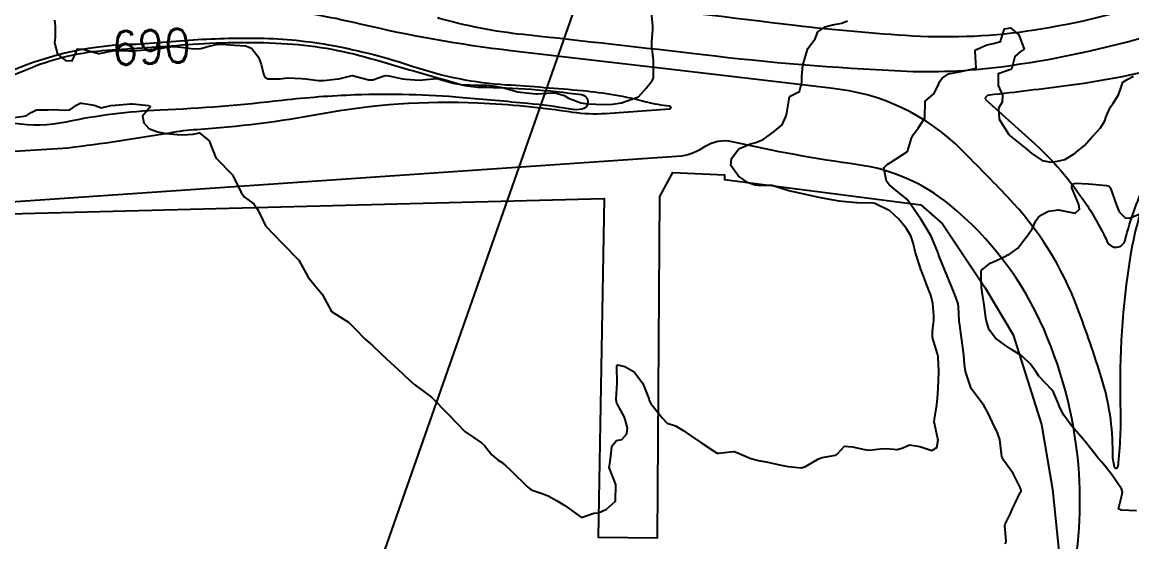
# Model space of a CAD drawing. Header units: metres. Extents: x 286371 to 293043, y 7462578 to 7466404.
# Drawn here: x 288722.3 to 288853.9, y 7465216.4 to 7465278 of the extents above; entities that cross this region are included whole.
import ezdxf
from ezdxf.enums import TextEntityAlignment as Align

# ---------------------------------------------------------------- set-up
doc = ezdxf.new("R2010")
doc.units = ezdxf.units.M
doc.header["$MEASUREMENT"] = 0
doc.linetypes.add('CONTINUO', pattern=[0])
for name, color, linetype in [('Canteiro', 45, 'Continuous'), ('Cotas', 45, 'Continuous'), ('Curvas de Nivel 1m', 11, 'Continuous'), ('Curvas de Nivel 5m', 15, 'Continuous'), ('Edificações', 30, 'Continuous'), ('TEXTO', 45, 'Continuous'), ('Vias primárias', 230, 'Continuous')]:
    doc.layers.add(name, color=color, linetype=linetype)
doc.styles.add('Style-STANDARD', font='STANDARD.shx')

msp = doc.modelspace()

# ---------------------------------------------------------------- linework, layer by layer
at = {"layer": 'Canteiro'}
for points in [[(288704.88, 7465264.04), (288707.79, 7465265.76, -0.037963), (288713.94, 7465268.79, -0.000002), (288723.46, 7465272.6, -0.079396), (288732.4, 7465274.63, 0.003676), (288741.83, 7465275.3, -0.032903), (288753.07, 7465275.45, -0.057517), (288763.61, 7465273.67, 0.001621), (288774.22, 7465270.62, 0.066104), (288776.7, 7465270.26, -0.031139), (288788.68, 7465269.37, -0.847528), (288788.73, 7465267.65, -0.092783), (288787.31, 7465267.64, 0.021448), (288782.3, 7465268.32, 0.001253), (288774.57, 7465269.01, 0.030538), (288761.83, 7465269.33, 0.019936), (288753.2, 7465268.68, -0.017945), (288738.7, 7465267.52, 0.040766), (288727.53, 7465266.12, -0.090524), (288721.4, 7465265.96, 0.092062), (288716.22, 7465265.8, 0.049387), (288705.81, 7465262.45, -0.886067)], [(288836.53, 7465268.84), (288842.03, 7465263.91, -0.06337), (288848.49, 7465256.45, -0.037222), (288851.03, 7465251.93, 0.70686), (288853.15, 7465252.14, -0.056042), (288855.83, 7465259.4, -0.049769), (288864.71, 7465273.39, 0.865376), (288863.4, 7465274.76, -0.082393), (288860.78, 7465273.49, -0.03963), (288846.45, 7465270.44, -0.005458), (288837.01, 7465269.31, 0.343593)]]:
    msp.add_lwpolyline(points, format="xyb", close=True, dxfattribs=at)
at = {"layer": 'Curvas de Nivel 1m', "flags": 128}
for points, elevation in [([(288721.38, 7465266.67), (288722.78, 7465266.84), (288723.39, 7465267.24), (288724.04, 7465267.57), (288725.39, 7465267.58), (288725.98, 7465267.6), (288727.39, 7465267.53), (288727.97, 7465267.58), (288728.77, 7465268.14), (288729.2, 7465268.34), (288729.41, 7465268.35), (288730.88, 7465268.11), (288731.4, 7465267.94), (288731.68, 7465267.82), (288732.82, 7465268.08), (288733.36, 7465268.12), (288733.4, 7465268.12), (288735.17, 7465268.28), (288735.41, 7465268.28), (288737.35, 7465268.07), (288737.4, 7465268.06), (288737.48, 7465268.01), (288737.51, 7465267.9), (288737.4, 7465267.76), (288736.59, 7465266.82), (288736.77, 7465266.02), (288737.36, 7465265.35), (288738.39, 7465264.97), (288739.36, 7465264.77), (288740.69, 7465264.63), (288741.35, 7465264.59), (288742.6, 7465264.69), (288743.36, 7465264.84), (288744.52, 7465263.91), (288745.31, 7465261.89), (288747.27, 7465259.86), (288748.24, 7465257.85), (288748.65, 7465257.26), (288749.23, 7465256.83), (288749.81, 7465256.41), (288750.21, 7465255.82), (288750.54, 7465255.15), (288751.18, 7465253.8), (288753.15, 7465251.77), (288755.12, 7465249.74), (288756.26, 7465247.73), (288757.08, 7465246.72), (288757.9, 7465245.7), (288759.03, 7465243.68), (288761.02, 7465242.41), (288761.77, 7465241.64), (288762.99, 7465240.39), (288763.87, 7465239.61), (288764.95, 7465238.6), (288766.03, 7465237.58), (288766.92, 7465236.8), (288768.24, 7465235.54), (288768.9, 7465234.95), (288770.87, 7465233.5), (288772.84, 7465231.47), (288774.81, 7465229.44), (288776.79, 7465228.08), (288777.16, 7465227.77), (288777.45, 7465227.4), (288778.04, 7465226.66), (288778.76, 7465226.05), (288779.16, 7465225.78), (288779.7, 7465225.37), (288780.25, 7465224.86), (288780.74, 7465224.35), (288781.8, 7465223.33), (288782.27, 7465222.87), (288782.71, 7465222.53), (288783.87, 7465222.13), (288784.7, 7465221.79), (288785.69, 7465221.27), (288786.69, 7465220.67), (288788.66, 7465219.22), (288790.12, 7465219.74), (288790.67, 7465219.81), (288791.63, 7465220.23), (288792.68, 7465221.16), (288792.72, 7465223.16), (288791.95, 7465225.18), (288792.05, 7465225.89), (288792.22, 7465227.17), (288792.27, 7465227.69), (288792.8, 7465228.36), (288793.45, 7465228.5), (288794.05, 7465229.15), (288794.12, 7465229.85), (288793.76, 7465231.15), (288792.87, 7465232.79), (288792.78, 7465233.17), (288792.78, 7465233.26), (288792.9, 7465235.16), (288792.84, 7465237.17), (288792.85, 7465237.25), (288792.94, 7465237.33), (288793.82, 7465237.15), (288794.92, 7465236.49), (288795.94, 7465235.12), (288796.63, 7465233.36), (288796.7, 7465233.11), (288796.87, 7465232.74), (288798.2, 7465231.08), (288798.83, 7465230.43), (288799.8, 7465230.09), (288800.82, 7465229.51), (288801.46, 7465229.03), (288802.8, 7465228.13), (288804.55, 7465226.99), (288804.77, 7465226.86), (288804.9, 7465226.85), (288805.97, 7465226.97), (288806.68, 7465227.05), (288806.78, 7465227.06), (288807.1, 7465226.95), (288808.76, 7465226.25), (288809.67, 7465226), (288810.76, 7465225.8), (288812.15, 7465225.47), (288812.75, 7465225.36), (288813.18, 7465225.29), (288814.75, 7465225.13), (288815.23, 7465225.3), (288816.77, 7465226.2), (288817.2, 7465226.35), (288818.77, 7465226.64), (288818.87, 7465226.67), (288818.98, 7465226.76), (288819.85, 7465227.69), (288820.79, 7465227.62), (288822.21, 7465227.29), (288822.78, 7465227.23), (288824.11, 7465227.36), (288824.79, 7465227.41), (288826.14, 7465227.3), (288826.79, 7465227.49), (288827.58, 7465227.85), (288828.79, 7465227.65), (288830.2, 7465227.17), (288830.79, 7465227.52), (288830.95, 7465228.43), (288830.94, 7465228.58), (288830.81, 7465229.13), (288830.51, 7465230.59), (288830.54, 7465230.89), (288830.8, 7465232.59), (288830.81, 7465232.64), (288830.88, 7465233.33), (288830.96, 7465234.52), (288830.96, 7465234.58), (288831.06, 7465236.45), (288831.06, 7465236.58), (288830.95, 7465238.2), (288830.91, 7465238.59), (288830.89, 7465238.65), (288830.29, 7465240.59), (288830.28, 7465241.31), (288830.44, 7465242.59), (288830.45, 7465243.17), (288830.32, 7465244.6), (288830.08, 7465245.59), (288829.72, 7465246.6), (288829.11, 7465248.17), (288828.93, 7465248.62), (288828.82, 7465248.92), (288828.26, 7465250.63), (288827.99, 7465251.81), (288827.73, 7465252.64), (288827.19, 7465253.55), (288826.28, 7465254.66), (288825.22, 7465255.58), (288823.47, 7465256.46), (288823.23, 7465256.51), (288821.43, 7465256.53), (288821.23, 7465256.54), (288819.23, 7465256.76), (288817.24, 7465257.1), (288816.86, 7465257.18), (288815.24, 7465257.55), (288814.37, 7465257.72), (288813.25, 7465257.95), (288811.65, 7465258.48), (288811.26, 7465258.58), (288809.57, 7465258.6), (288809.26, 7465258.63), (288808.45, 7465258.93), (288807.28, 7465259.71), (288806.39, 7465260.96), (288806.47, 7465261.8), (288807.32, 7465262.94), (288808.72, 7465263.54), (288809.34, 7465263.71), (288810.2, 7465264.04), (288811.35, 7465264.88), (288812.45, 7465265.79), (288812.94, 7465266.86), (288813.02, 7465267.23), (288813.3, 7465268.86), (288813.31, 7465268.96), (288813.42, 7465269.18), (288814.52, 7465269.75), (288814.78, 7465270.83), (288814.79, 7465271.51), (288814.92, 7465272.83), (288815.05, 7465273.27), (288815.51, 7465274.82), (288816.38, 7465275.97), (288816.7, 7465276.81), (288817.55, 7465277.4), (288818.42, 7465277.64), (288819.56, 7465277.84), (288820.2, 7465278.11)], 691), ([(288838.97, 7465216.11), (288839.02, 7465216.46), (288838.88, 7465218.24), (288838.91, 7465218.46), (288839.49, 7465219.63), (288839.86, 7465220.45), (288840.12, 7465221.01), (288840.71, 7465222.19), (288840.8, 7465222.35), (288840.81, 7465222.43), (288840.72, 7465222.73), (288839.85, 7465224.45), (288838.77, 7465226), (288838.52, 7465226.47), (288838.47, 7465226.78), (288838.28, 7465228.47), (288838, 7465229.29), (288837.42, 7465230.49), (288836.85, 7465231.7), (288836.39, 7465232.5), (288834.89, 7465234.52), (288834.2, 7465236.54), (288834.09, 7465237.39), (288834.01, 7465238.54), (288833.85, 7465239.66), (288833.75, 7465240.54), (288833.52, 7465242.03), (288833.44, 7465242.55), (288833.36, 7465244.22), (288833.32, 7465244.55), (288833.06, 7465245.36), (288832.58, 7465246.56), (288832.23, 7465247.43), (288831.76, 7465248.57), (288831.14, 7465250.1), (288830.95, 7465250.59), (288830.86, 7465250.88), (288830.13, 7465252.6), (288829.2, 7465254.19), (288828.9, 7465254.62), (288828.11, 7465255.74), (288827.51, 7465256.64), (288827.24, 7465256.97), (288825.58, 7465258.34), (288825.26, 7465258.59), (288825.17, 7465258.68), (288824.85, 7465259.1), (288824.54, 7465260.69), (288824.9, 7465261.08), (288825.3, 7465261.34), (288827.32, 7465262.63), (288827.79, 7465264.19), (288828.02, 7465264.62), (288828.59, 7465265.39), (288829.38, 7465266.6), (288829.41, 7465268.6), (288830.51, 7465269.5), (288831, 7465270.58), (288831.14, 7465270.88), (288831.46, 7465271.33), (288832.19, 7465271.83), (288833.47, 7465272.08), (288833.84, 7465272.16), (288835.47, 7465272.51), (288835.36, 7465274.52), (288835.39, 7465274.63), (288835.51, 7465274.72), (288836.73, 7465275.29), (288837.52, 7465275.44), (288838.35, 7465275.65), (288838.61, 7465276.47), (288838.84, 7465277.17), (288839.55, 7465277.3), (288840.52, 7465276.44), (288841.18, 7465274.76), (288840.69, 7465274.44), (288840.06, 7465273.88), (288839.69, 7465272.45), (288839.58, 7465272.35), (288839.47, 7465272.31), (288838.09, 7465271.85), (288838.09, 7465270.47), (288838.58, 7465269.31), (288838.56, 7465268.47), (288838.11, 7465267.77), (288838.2, 7465266.47), (288839.36, 7465264.63), (288839.54, 7465264.45), (288841.33, 7465263.01), (288842.06, 7465262.41), (288843.31, 7465261.57), (288844.31, 7465261.38), (288845.31, 7465261.51), (288845.98, 7465261.68), (288847.09, 7465262.34), (288847.22, 7465262.44), (288847.33, 7465262.53), (288848.33, 7465263.33), (288849.21, 7465264.31), (288849.27, 7465264.39), (288849.36, 7465264.49), (288850.24, 7465265.43), (288850.72, 7465266.28), (288850.9, 7465266.77), (288851.41, 7465267.92), (288851.56, 7465268.12), (288851.7, 7465268.27), (288852.35, 7465269.34), (288852.69, 7465270.26), (288852.85, 7465270.85), (288853.46, 7465271.21), (288854.15, 7465271.55)], 692), ([(288854.48, 7465220.03), (288852.67, 7465220.12), (288852.36, 7465220.26), (288852.7, 7465221.68), (288852.83, 7465222.24), (288852.71, 7465222.62), (288851.61, 7465224.26), (288850.76, 7465225.34), (288850.33, 7465225.85), (288849.96, 7465226.29), (288849.43, 7465226.95), (288848.8, 7465227.74), (288848.55, 7465228.06), (288848.34, 7465228.31), (288847.63, 7465229.14), (288846.83, 7465230.08), (288846.62, 7465230.35), (288845.89, 7465231.39), (288845.37, 7465232.36), (288845.22, 7465232.72), (288844.88, 7465233.55), (288844.63, 7465234.11), (288844.45, 7465234.37), (288843.68, 7465235.17), (288842.92, 7465236), (288842.62, 7465236.41), (288841.93, 7465237.4), (288840.95, 7465238.34), (288840.81, 7465238.44), (288839.68, 7465239.17), (288838.97, 7465239.62), (288837.75, 7465240.48), (288837, 7465241.5), (288836.7, 7465242.5), (288836.64, 7465242.88), (288836.42, 7465244.5), (288836.22, 7465245.66), (288836.11, 7465246.5), (288836.05, 7465247.46), (288836.06, 7465248.51), (288837.12, 7465249.39), (288837.9, 7465249.71), (288839.13, 7465250.3), (288839.23, 7465250.36), (288839.41, 7465250.45), (288840.4, 7465251.18), (288841.17, 7465252.16), (288841.29, 7465252.31), (288841.4, 7465252.42), (288842.12, 7465253.47), (288842.56, 7465254.4), (288842.81, 7465254.8), (288843.21, 7465255.11), (288844.06, 7465255.54), (288845.22, 7465255.73), (288846.03, 7465255.54), (288847.21, 7465255.32), (288847.74, 7465255.81), (288847.66, 7465256.33), (288847.25, 7465257.28), (288846.81, 7465258.34), (288846.85, 7465258.76), (288847.27, 7465258.86), (288848.8, 7465258.78), (288849.27, 7465258.75), (288850.95, 7465258.59), (288851.26, 7465258.52), (288851.41, 7465258.27), (288851.9, 7465256.93), (288852.13, 7465256.26), (288852.45, 7465255.49), (288853.2, 7465254.74), (288853.72, 7465254.75), (288855.21, 7465255.37)], 693)]:
    msp.add_lwpolyline(points, dxfattribs=dict(at, elevation=elevation))
at = {"layer": 'Curvas de Nivel 5m', "elevation": 690, "flags": 128}
msp.add_lwpolyline([(288726.17, 7465278.19), (288726.24, 7465277.49), (288726.22, 7465276.18), (288726.17, 7465275.53), (288726.52, 7465274.18), (288727.48, 7465273.4), (288728.25, 7465273.39), (288728.61, 7465274.15), (288728.87, 7465274.78), (288729.5, 7465274.77), (288731.38, 7465274.23), (288731.5, 7465274.23), (288733.03, 7465274.55), (288733.5, 7465274.59), (288735.01, 7465274.55), (288735.5, 7465274.57), (288736.83, 7465274.7), (288737.5, 7465274.74), (288738.65, 7465274.85), (288739.51, 7465274.99), (288740.42, 7465275.06), (288741.51, 7465274.96), (288742.65, 7465274.79), (288743.51, 7465274.84), (288744.35, 7465275.08), (288745.52, 7465275.37), (288746.03, 7465275.37), (288747.51, 7465275.22), (288748.83, 7465275.15), (288749.51, 7465274.89), (288750.37, 7465273.81), (288750.65, 7465272.98), (288750.93, 7465271.81), (288751.11, 7465271.46), (288751.46, 7465271.23), (288752.94, 7465271.26), (288753.46, 7465271.33), (288753.87, 7465271.35), (288755.46, 7465271.29), (288755.94, 7465271.24), (288757.45, 7465271.04), (288758.1, 7465271.05), (288759.45, 7465271.19), (288759.88, 7465271.25), (288761.46, 7465271.64), (288763.45, 7465271.12), (288763.92, 7465271.13), (288765.24, 7465271.59), (288765.4, 7465271.64), (288765.45, 7465271.65), (288765.8, 7465271.58), (288767.45, 7465271.23), (288767.81, 7465271.19), (288769.45, 7465271.1), (288769.86, 7465271.11), (288771.45, 7465271.29), (288771.68, 7465271.26), (288773.44, 7465270.71), (288774.3, 7465270.59), (288775.44, 7465270.54), (288776.37, 7465270.5), (288777.44, 7465270.48), (288778.44, 7465270.39), (288779.44, 7465270.16), (288781.06, 7465269.71), (288781.43, 7465269.65), (288783.26, 7465269.48), (288783.43, 7465269.48), (288785.13, 7465269.58), (288785.43, 7465269.58), (288785.7, 7465269.55), (288786.6, 7465269.26), (288787.14, 7465268.97), (288787.42, 7465268.82), (288788.58, 7465268.4), (288789.41, 7465268.26), (288790.38, 7465268.22), (288791.41, 7465268.21), (288792.35, 7465268.23), (288793.41, 7465268.4), (288793.97, 7465268.59), (288795.42, 7465269.12), (288796.36, 7465270.19), (288797.1, 7465271.1), (288797.2, 7465271.36), (288797.21, 7465273.1), (288797.19, 7465273.4), (288797.01, 7465275.1), (288797.01, 7465275.61), (288797.11, 7465277.1), (288797.12, 7465277.54), (288796.97, 7465279.1)], dxfattribs=at)
at = {"layer": 'Edificações'}
msp.add_lwpolyline([(288705.45, 7465254.85), (288791.37, 7465257.05), (288790.65, 7465216.9), (288797.68, 7465216.83), (288797.97, 7465257.29), (288799.48, 7465260.14), (288805.63, 7465259.85), (288805.63, 7465259.3), (288828.9, 7465256.32), (288831.47, 7465254.05), (288836.55, 7465246.45), (288839.87, 7465240.9), (288843.23, 7465230.28), (288844.53, 7465222.58), (288845.75, 7465210.62)], dxfattribs=at)
at = {"layer": 'TEXTO', "linetype": 'CONTINUO'}
msp.add_line((288732.1, 7465120.69), (288805.16, 7465328.81), dxfattribs=at)
at = {"layer": 'Vias primárias'}
for points, elevation in [([(288709.63, 7465350.97), (288714.51, 7465341.03, 0.009042), (288719.06, 7465332.16, -0.014753), (288724.61, 7465321.06, -0.047727), (288728.13, 7465311.02, -0.110031), (288728.45, 7465297.46, -0.110581), (288722.74, 7465284.53, -0.13829), (288710.98, 7465275.4, -0.746676), (288710.8, 7465275.62, -0.009414), (288712.7, 7465278.24, 0.081516), (288717.44, 7465287.24, 0.006156), (288718.52, 7465290.63, 0.074772), (288720.6, 7465304.53, 0.08719), (288717.63, 7465321.31, 0.053539), (288711.19, 7465334.44, -0.020106), (288700.21, 7465353.49, -1.652749)], 686.09), ([(288724.26, 7465345.82), (288723.72, 7465344.67, 0.23452), (288723.83, 7465339.4, -0.017584), (288733.87, 7465318.37, 0.026968), (288739.25, 7465307.65, 0.086909), (288752.09, 7465292.14, 0.045722), (288758.49, 7465287.63, 0.081196), (288771.6, 7465282.68, 0.031554), (288780.65, 7465281.44, -0.013331), (288791.5, 7465280.36, 0.00203), (288814.01, 7465277.6, 0.014634), (288827.98, 7465276.36, 0.053525), (288842.41, 7465277.05, 0.041186), (288857.66, 7465280.73, 0.024661), (288868.04, 7465284.74, 5.27988)], 686.38), ([(288856.91, 7465260.51, 0.068682), (288853.74, 7465250.13, 0.046295), (288852.57, 7465232.5, -0.032944), (288852.28, 7465225.24, -0.835341), (288851.88, 7465225.22, -0.064871), (288851.67, 7465226.93, 0.077701), (288850.35, 7465235.78, 0.013849), (288847.5, 7465244.07, 0.102117), (288839.21, 7465257.23, 0.003881), (288833.82, 7465262.75, 0.17603), (288818.21, 7465270.12), (288797.98, 7465272.49), (288780.29, 7465274.57, -0.02911), (288762.4, 7465277.74, 0.023463), (288753.2, 7465279.48, 0.005123)], 691.04), ([(288771.58, 7465278.5, 0.042451), (288781.77, 7465276.52, -0.002758), (288803.09, 7465274.12, 0.017777), (288826.53, 7465272.18, 0.044087), (288838.42, 7465272.68, 0.040356), (288856.81, 7465276.6, 0.027207)], 691.04)]:
    msp.add_lwpolyline(points, format="xyb", dxfattribs=dict(at, elevation=elevation))
msp.add_lwpolyline([(288686.56, 7465258.51), (288692.63, 7465260.75, 0.020485), (288699.98, 7465263.81, -0.024079), (288711.17, 7465268.38, 0.015663), (288721.1, 7465272.24, -0.096616), (288735.84, 7465275.37), (288742.09, 7465275.83, -0.022539), (288750.46, 7465276.06, -0.041831), (288759.18, 7465275.19, -0.035097), (288768.68, 7465272.72, 0.065346), (288779.73, 7465270.55, -0.007096), (288788.77, 7465269.85, -0.040551), (288796.35, 7465268.53, 0.038291), (288799.07, 7465268.04, -0.761685), (288799.14, 7465267.66), (288791.5, 7465267.11, -0.056142), (288787.64, 7465267.26, 0.027179), (288776.38, 7465268.37, 0.05708), (288757.65, 7465267.05, -0.029576), (288743.04, 7465265.21, 0.027134), (288739.79, 7465264.82, -0.01366), (288727.79, 7465263.04), (288705.49, 7465261.66), (288694.06, 7465259.62)], format="xyb", close=True, dxfattribs=at)
msp.add_lwpolyline([(288846.42, 7465209.72, 0.076486), (288847.68, 7465224.46, 0.085992), (288843.52, 7465241.53, 0.119154), (288832.34, 7465256.3, 0.137836), (288821.46, 7465261.06, -0.020937), (288806.55, 7465263.77, 0.204902), (288803.27, 7465263.17, -0.100449), (288800.54, 7465262.06), (288703.66, 7465255.44, 0.026055), (288700.55, 7465255.06, -0.178021), (288697.95, 7465255.54), (288695.85, 7465256.03, 0.127464), (288691.82, 7465255.93, 0.044022), (288683.41, 7465252.71, -0.010534), (288675.14, 7465248.89, 0.053916), (288662.45, 7465241.63, 0.075289), (288656.27, 7465235.55, 0.09041), (288648.37, 7465219.72, 0.102301)], format="xyb", dxfattribs=at)

# ---------------------------------------------------------------- texts
at = {"layer": 'Cotas', "style": 'Style-STANDARD'}
msp.add_text('690', height=4, rotation=2.3946, dxfattribs=at).set_placement((288737.61, 7465275.04, 690), align=Align.MIDDLE_CENTER)

doc.saveas('drawing.dxf')
